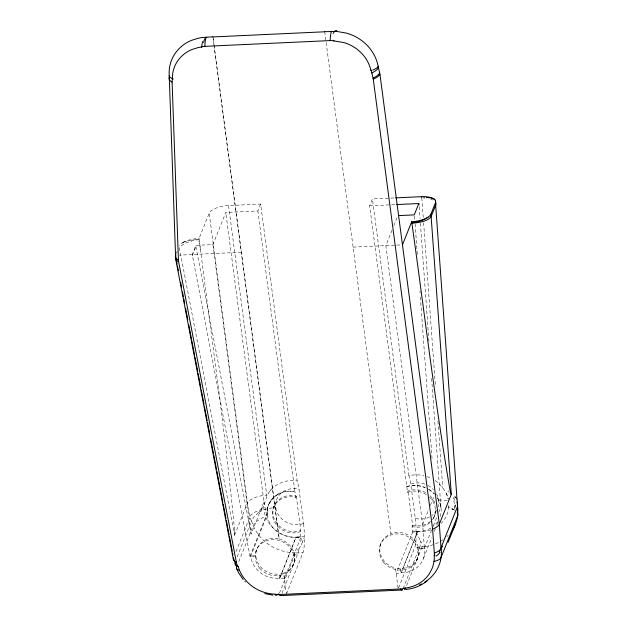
<?xml version="1.0" encoding="UTF-8"?>
<svg xmlns="http://www.w3.org/2000/svg" width="627" height="627" viewBox="0 0 627 627"><rect width="100%" height="100%" fill="white"/><g stroke="black" fill="none" stroke-linecap="round" stroke-linejoin="round"><path stroke-width="0.47" stroke-dasharray="3.13 2.35" d="M454.747 509.179L454.771 507.635M234.678 534.533L234.584 535.254L179.455 248.229A16.953 6.411 -10.9 0 1 198.673 239.733L198.626 238.487L199.08 238.464L209.191 213.204A16.953 6.607 -7.5 0 1 228.542 205.562L260.628 204.081L297.151 480.909A17.807 3.503 87.4 0 1 299.016 489.287L303.554 523.623M286.468 593.949L302.966 552.701A16.953 3.339 87.4 0 0 304.275 537.449L304.236 536.43L302.245 536.869A30.911 28.058 22.3 0 1 293.044 537.229L290.301 536.83A30.911 28.058 22.3 0 1 265.472 516.295A31.06 28.113 23 0 1 263.998 509.829A31.013 28.082 22.8 0 1 263.857 505.683L267.173 495.502A30.151 27.126 21.8 0 1 278.702 483.785L282.957 482.022A30.151 27.126 21.8 0 1 296.924 480.878L297.151 480.909M267.666 507.517L267.157 514.955L250.714 556.063A25.221 22.69 21.8 0 0 279.587 578.376L296.03 537.268A25.221 22.69 21.8 0 0 300.811 536.391L300.921 537.221L284.423 578.478L279.556 578.697L279.023 574.058L277.737 574.16A19.782 17.791 21.8 0 1 255.988 556.995L255.879 555.898L250.714 556.063M379.923 546.156L380.832 543.68M255.832 551.87L256.702 549.518M303.084 540.513L302.708 541.493M302.52 541.994L300.592 546.117M303.781 538.664L304.275 537.449M176.25 253.535L177.159 251.255M260.628 204.081L257.877 210.962L225.791 212.435L212.937 244.577L195.875 245.361L192.23 254.476L249.993 556.243L255.816 555.977A19.782 17.791 21.8 0 1 279.195 538.844L214.089 45.559M192.277 255.722L195.922 246.607L195.875 245.361M241.356 252.266L179.416 255.118M234.584 535.254L247.438 503.113L209.191 213.204M353.134 247.116L395.676 245.157M426.305 494.554A19.782 17.791 21.8 0 0 407.526 492.297L369.656 205.813L372.407 198.939L389.751 198.14M236.042 551.588L250.032 516.609L247.438 503.113A16.96 6.513 -9.2 0 1 266.734 495.04L228.542 205.562M237.155 556.878L251.537 520.904A16.953 15.252 21.8 0 1 250.032 516.609A16.953 6.411 -10.9 0 1 261.341 509.633M238.769 561.635L253.206 525.536A16.953 5.58 -22.3 0 1 265.503 516.311M195.922 246.607L251.129 534.055L263.983 501.921L225.791 212.435M249.993 556.243L266.491 514.986L263.983 501.921M273.552 507.353L274.07 506.06M392.032 230.14L385.864 245.557L422.676 524.564L424.385 548.21L418.562 548.476A19.782 17.791 21.8 0 0 390.974 533.695M393.842 225.61L397.471 216.542M295.756 497.446L296.273 496.153A19.782 17.791 21.8 0 0 273.004 514.453A19.782 17.791 21.8 0 0 300.788 530.395L300.27 531.688L300.874 536.242A25.221 22.69 21.8 0 1 267.274 515.308A25.221 22.69 21.8 0 1 294.972 491.552L295.756 497.446A19.782 17.791 21.8 0 0 272.486 515.739A19.782 17.791 21.8 0 0 300.27 531.688M279.556 578.697L296.03 537.268M279.454 593.111L295.552 552.857A16.992 15.291 21.8 0 0 298.099 552.92L302.966 552.701M281.954 593.275L298.099 552.92A16.953 3.339 87.4 0 0 299.15 547.88M407.526 492.297L408.044 491.004A19.782 17.791 21.8 0 1 426.25 492.908M430.835 528.091A25.221 22.69 21.8 0 1 413.146 531.03L412.629 530.928L412.049 526.539L412.566 525.246L408.044 491.004M412.699 532.072L396.201 573.329L401.068 573.102L417.543 531.633A25.221 22.69 21.8 0 1 413.091 531.179L412.566 531.077L412.699 532.072L417.566 531.853M417.543 531.633L401.1 572.741A25.221 22.69 21.8 0 0 424.44 548.061L418.624 548.335L418.812 549.495A19.782 17.791 21.8 0 1 401.829 568.446L400.535 568.462L401.068 573.102M422.676 524.564L428.844 509.148M430.294 505.519L434.284 495.549M398.6 587.907L414.745 547.551A16.953 3.339 87.4 0 0 416.007 531.39L420.356 540.936M403.106 588.581L419.612 547.324A16.953 3.339 87.4 0 0 420.733 541.571M406.562 585.594L421.971 547.058A16.953 15.252 21.8 0 1 419.612 547.324L414.745 547.551M434.245 516.632L434.762 515.347M424.385 548.21L431.588 530.191M433.375 525.724L437.309 515.896M438.735 512.322L440.883 506.961L431.533 377.313M423.507 558.32L431.76 537.7M434.268 531.422L435.342 528.726M436.776 525.144L438.21 521.554M416.328 561.11L417.747 557.889M292.237 566.824L293.177 564.708M268.944 503.912L273.388 497.713L278.85 493.747M261.725 508.85L263.857 505.683M297.347 550.271L298.342 548.782M269.681 491.349L270.997 489.726M259.86 511.413L258.63 512.478M258.473 512.62L253.716 517.126L251.592 520.747A42.174 37.933 21.8 0 0 295.646 552.716M183.907 241.991L181.446 243.503A16.898 6.591 -7.5 0 0 179.447 245.635M429.519 516.977L426.815 518.09A19.774 17.791 21.8 0 1 416.171 518.568L415.317 518.372L410.795 484.13L411.61 483.848A19.774 17.791 21.8 0 1 425.49 484.318M303.515 523.529L302.723 523.804A19.774 17.791 21.8 0 1 280.136 517.212A19.774 17.791 21.8 0 1 278.811 495.683L279.673 494.617A19.774 17.791 21.8 0 1 284.729 490.722L287.519 489.562A19.774 17.791 21.8 0 1 298.17 489.076L299.024 489.279M430.577 529.964L425.153 531.32M410.724 483.605L410.724 483.574A17.783 3.503 87.4 0 0 408.929 475.736L409.149 475.713A30.151 27.126 21.8 0 1 423.993 475.728M408.929 475.768L372.407 198.939M390.715 198.093L394.571 197.913M369.656 205.813L395.676 204.614M396.648 245.11L402.448 244.843M266.491 514.986L267.157 514.955A25.221 22.69 21.8 0 1 294.917 491.693L257.877 210.962M296.054 537.449L300.921 537.221M454.599 510.307A16.953 7.234 8 0 0 450.076 507.941L448.736 507.447A31.123 28.223 20.7 0 0 448.846 504.711A31.303 28.38 20.8 0 1 448.736 507.455A31.084 28.184 20.7 0 1 441.29 523.263M453.188 497.877L453.776 498.3M435.107 480.627A30.151 27.126 21.8 0 1 442.756 487.939L446.15 493.167A30.903 28.003 21.3 0 1 448.117 498.802L448.234 499.304M421.219 542.567L421.399 543.107M266.734 495.04L266.922 496.035M200.522 249.358L198.673 239.733A16.953 6.881 -2 0 0 182.104 243.033A17.023 6.638 -7.5 0 1 198.626 238.487M453.846 500.644L454.614 505.527M440.428 504.398L441.157 508.85M324.708 31.679L390.911 533.851A19.782 17.791 21.8 0 0 379.954 551.58A19.782 17.791 21.8 0 0 395.425 568.093M398.051 588.008L395.488 567.937A19.782 17.791 21.8 0 0 400.473 568.611M296.273 496.153L300.788 530.395M212.937 36.828L213.956 44.595M284.423 578.478L283.71 573.086A19.782 17.791 21.8 0 1 278.96 574.207M213.149 38.874L279.133 539.001A19.782 17.791 21.8 0 1 294.604 555.514A19.782 17.791 21.8 0 1 283.655 573.243L286.28 593.15M212.937 244.577L251.129 534.055M199.08 238.464C211.111 335.006 225.14 431.368 234.388 528.232A40.81 8.033 87.4 0 1 234.498 529.729L234.537 530.34M303.586 523.874L303.609 524.086A17.768 3.496 87.4 0 1 304.252 536.242M421.83 197.913L423.28 217.945M423.625 222.718L435.459 386.812M437.936 421.156L442.756 487.939M419.228 206.738L420.066 218.431M420.419 223.306L428.649 337.35M428.719 338.329L428.931 341.253M414.549 216.119L414.831 220.014M415.113 223.91L417.363 255.071M419.965 291.1L420.098 293.052M420.38 296.947L432.183 460.555M455.688 497.501A17.65 10.573 -8.8 0 1 457.326 500.15M454.928 496.396A17.039 7.312 14.5 0 1 456.911 498.308M449.191 492.242A10.91 2.273 35.6 0 1 447.796 491.27M446.15 493.167A30.966 28.058 21.3 0 1 448.211 499.178M431.102 529.768A31.084 28.184 20.7 0 1 430.577 529.956M453.799 497.595A38.184 33.325 -63.2 0 1 454.512 500.401M454.379 496.725A16.898 6.215 18.2 0 1 455.868 497.956M454.693 505.527A19.845 15.808 59 0 1 454.834 507.651M420.921 541.383A9.248 6.975 -66.5 0 1 420.599 540.74M420.631 541.587A8.214 5.204 22 0 1 421.046 542.363M448.078 535.419A42.174 37.933 21.8 0 1 446.918 536.555M443.101 539.675A42.174 37.933 21.8 0 1 422.002 546.909M423.938 546.336A16.184 6.826 45.7 0 1 421.681 546.376M234.506 530.364A11.357 2.234 87.4 0 1 234.702 534.557M296.383 554.707A16.333 4.028 -74.5 0 1 295.051 554.691M425.13 531.257A30.958 28.05 20.9 0 1 416.273 531.398M261.24 509.594A8.316 8.096 -15.8 0 1 261.616 508.795M262 509.963A4.687 3.981 -49.1 0 1 260.417 511.687M423.429 197.952A16.953 6.787 -4.1 0 1 425.004 198.061M430.671 199.127A16.953 6.787 -4.1 0 1 432.834 199.989M427.011 476.591A30.151 27.126 21.8 0 1 431.744 478.613M298.969 548.813A4.405 2.077 -34.1 0 1 299.667 548.092M299.972 547.261A5.369 4.851 8.5 0 1 299.298 548.022M438.579 500.072A16.953 6.607 -7.5 0 1 447.576 500.871M436.541 510.433A19.774 17.791 21.8 0 1 435.522 511.969L434.66 513.035A19.774 17.791 21.8 0 1 431.956 515.48M427.998 485.463A19.774 17.791 21.8 0 1 433.422 489.569M436.541 493.849A19.774 17.791 21.8 0 1 438.101 506.773M263.991 509.829A16.953 6.607 -7.5 0 1 275.755 507.572M260.213 511.342A9.961 5.032 -47.9 0 1 259.946 511.593M421.258 542.379A9.969 5.996 26.9 0 1 421.328 542.574M415.309 518.38A17.791 3.503 87.4 0 1 416.022 531.085M423.397 197.732A16.953 6.286 -12.9 0 1 424.941 197.623M300.568 541.485A18.442 4.365 -68.6 0 1 301.83 537.997M302.567 541.281A19.492 4.271 -71.3 0 1 302.386 541.759M300.451 546.023A12.101 10.933 62.6 0 1 300.035 546.713M406.711 486.709A25.221 22.69 21.8 0 1 424.871 487.602M428.468 489.381A25.221 22.69 21.8 0 1 434.417 494.1M437.395 497.893A25.221 22.69 21.8 0 1 440.883 506.961M429.479 497.062A19.782 17.791 21.8 0 1 432.481 519.822M430.004 522.589A19.782 17.791 21.8 0 1 412.049 526.539M437.685 521.664A25.221 22.69 21.8 0 1 433.476 526.249M406.774 486.568A25.221 22.69 21.8 0 1 425.412 487.665M429.064 489.562A25.221 22.69 21.8 0 1 434.331 493.802M437.474 497.775A25.221 22.69 21.8 0 1 440.005 517.071M435.945 510.253A19.782 17.791 21.8 0 1 432.998 518.529M430.522 521.296A19.782 17.791 21.8 0 1 412.566 525.246M429.997 495.769A19.782 17.791 21.8 0 1 435.538 505.331M451.699 508.638L453.376 509.524L451.761 508.669M259.703 568.18A19.782 17.791 21.8 0 0 293.021 565.186A19.782 17.791 21.8 0 0 271.444 539.69A19.782 17.791 21.8 0 0 259.703 568.18M383.787 562.466A19.782 17.791 21.8 0 0 417.112 559.472A19.782 17.791 21.8 0 0 395.535 533.977A19.782 17.791 21.8 0 0 383.787 562.466"/><path stroke-width="0.94" d="M452.929 529.18A42.174 37.933 21.8 0 0 457.585 516.123L457.655 512.188M424.526 582.295A42.174 37.933 21.8 0 0 441.087 557.379L457.585 516.123L457.726 510.08M404.164 588.251A12.085 10.871 21.8 0 1 400.598 588.957L279.086 594.553A12.085 10.871 21.8 0 1 275.206 594.145L272.33 593.973A36.954 33.247 21.8 0 1 247.062 581.801L243.872 578.023A36.954 33.247 21.8 0 1 239.53 570.343A36.781 33.082 21.8 0 1 238.26 566.675A12.085 10.871 21.8 0 1 236.489 562.921L178.609 261.702A12.085 10.871 21.8 0 1 178.429 260.103L172.111 82.145A12.085 10.871 21.8 0 1 172.409 79.339A36.938 33.231 21.8 0 1 192.011 49.486L197.967 47.621A36.938 33.231 21.8 0 1 201.306 47.041L201.322 46.79M440.993 547.967L439.331 524.227L379.923 74.143L378.081 66.125A42.158 37.918 21.8 0 0 346.731 33.176L337.028 31.475L324.708 31.679M175.795 254.672L175.811 257.344A16.953 6.411 -10.9 0 0 178.609 261.702M396.64 204.567L418.797 203.548L414.267 214.881L398.803 215.594M402.471 244.796L411.688 221.746A17.023 6.638 -7.5 0 0 428.045 217.208L428.703 216.738A16.898 6.591 -7.5 0 0 430.937 214.113L435.467 202.78A16.898 6.591 -7.5 0 0 435.287 200.264L435.028 199.895A17.023 6.638 -7.5 0 0 421.548 196.674L395.535 197.873M430.953 214.175L451.307 494.303L439.331 524.227A16.96 6.701 -5.8 0 1 432.622 529.141L434.378 553.806A12.242 11.012 21.8 0 1 434.237 555.538A37.024 33.302 21.8 0 1 433.978 561.392A36.922 33.215 21.8 0 1 431.987 568.72L429.777 573.031A36.954 33.239 21.8 0 1 413.381 586.167L408.271 587.632M435.483 202.842L457.53 506.459L441.087 547.559A42.174 37.933 21.8 0 1 441.361 550.318L441.416 551.627A42.268 38.02 21.8 0 1 441.087 557.379A16.953 7.234 8 0 1 434.284 561.337L434.002 561.392M448.086 542.292L455.335 524.431M439.182 551.925L440.797 548.868A16.96 6.787 -4.1 0 1 434.354 553.1L434.354 553.139M426.971 581.088C420.889 585.814 413.514 588.777 405.834 589.451M434.95 555.177L434.237 555.538M371.286 70.036L370.855 70.2A12.085 10.871 21.8 0 1 371.882 72.944L373.253 79.127L432.622 529.141M212.937 36.828L202.67 37.479A42.166 37.933 21.8 0 0 198.32 38.208L191.572 40.324A42.166 37.933 21.8 0 0 169.243 75.742L175.536 255.158A16.953 6.881 -2 0 0 178.429 260.103M212.89 36.938L324.668 31.789M201.298 47.041A12.085 10.871 21.8 0 1 204.841 46.351L330.163 40.583A12.093 10.878 21.8 0 1 333.838 40.943L343.659 42.503A36.938 33.231 21.8 0 1 370.165 67.63A36.836 33.137 21.8 0 1 370.855 70.2M280.402 595.626L401.915 590.031M264.774 593.604L272.894 595.18M245.008 581.488L245.384 581.903M243.143 579.419L238.722 573.039L236.583 568.587M457.13 502.141L457.671 504.132M457.177 512.902A16.953 7.234 8 0 1 457.53 513.599L457.812 514.885A16.953 7.234 8 0 1 457.585 516.123M457.53 513.599L457.812 514.916M421.548 196.674L421.744 197.521M418.797 203.548L419.087 204.786M175.999 258.308L177.104 264.069M177.472 265.989L178.397 270.786M180.607 282.307L181.532 287.111M182.449 291.908L183.374 296.712M183.742 298.632L184.667 303.429M185.584 308.233L187.802 319.754M188.719 324.551L191.486 338.956M191.854 340.876L194.621 355.282M194.989 357.202L197.756 371.599M198.124 373.52L200.891 387.925M201.259 389.845L204.026 404.243M204.394 406.163L207.161 420.568M207.529 422.488L209.739 434.009M210.664 438.806L213.431 453.211M213.799 455.131L216.566 469.529M216.934 471.449L219.701 485.854M220.069 487.775L222.836 502.18M223.204 504.1L225.971 518.498M226.339 520.418L229.106 534.823M229.474 536.743L232.241 551.141M232.609 553.061L232.978 554.981M175.591 258.63L233.307 559.151M457.592 506.287L457.804 509.124A10.973 9.711 32 0 1 457.765 510.096M457.53 506.459L457.632 512.259M411.688 221.746C424.33 311.18 434.652 401.006 450.014 490.04A40.794 8.033 87.4 0 0 450.257 491.192L450.351 491.646A11.357 2.234 87.4 0 0 451.103 494.413M333.823 40.222L333.838 40.943M455.547 505.205A16.49 7.634 -48.6 0 1 454.928 507.227M421.603 583.925A42.174 37.933 21.8 0 1 419.306 584.975M435.553 202.239A16.953 6.787 -4.1 0 1 435.773 204.88L431.243 216.213A16.953 6.787 -4.1 0 1 411.853 222.993A16.953 6.286 -12.9 0 0 428.037 217.208M235.266 562.631A42.166 37.933 21.8 0 0 236.708 566.792A16.953 5.58 -22.3 0 0 239.326 570.311M234.788 561.651A16.953 15.252 21.8 0 1 233.534 557.865A16.953 6.411 -10.9 0 0 236.332 562.223M402.55 589.607A16.953 3.339 87.4 0 1 400.598 588.957M408.287 587.617A36.922 33.215 21.8 0 1 404.188 588.244M442.474 546.188A11.835 4.044 -58.3 0 1 442.521 546.995M278.451 593.714A16.945 4.632 -78.5 0 1 275.049 594.757M440.013 552.215A16.804 11.576 8.7 0 1 436.047 556.055M172.111 82.145A16.953 6.881 -2 0 1 169.219 77.199M330.163 40.583A16.953 3.339 87.4 0 1 331.487 31.366M204.841 46.351A16.953 3.339 87.4 0 1 206.158 37.142M379.68 72.763A16.953 6.286 -12.9 0 1 373.073 78.148M378.481 67.559A16.953 6.286 -12.9 0 1 371.882 72.944M426.446 197.583A16.953 6.286 -12.9 0 1 434.989 199.841M173.24 79.026A16.937 4.671 6.1 0 1 169.141 75.734M203.571 42.487A16.623 7.493 82.6 0 1 204.896 38.576M333.125 33.49A16.764 3.793 -73.8 0 1 336.809 30.558M378.528 66.039A16.937 4.201 -12.4 0 1 372.728 70.153M379.923 74.143A16.953 6.607 -7.5 0 1 373.253 79.127M280.904 595.344A16.953 3.339 87.4 0 1 279.086 594.553M238.385 566.581A16.843 6.975 -22.4 0 1 234.882 562.732M201.729 47.033A16.945 6.536 85.9 0 1 202.623 41.523M405.113 587.656A16.937 1.857 80.2 0 1 404.407 589.623"/></g></svg>
